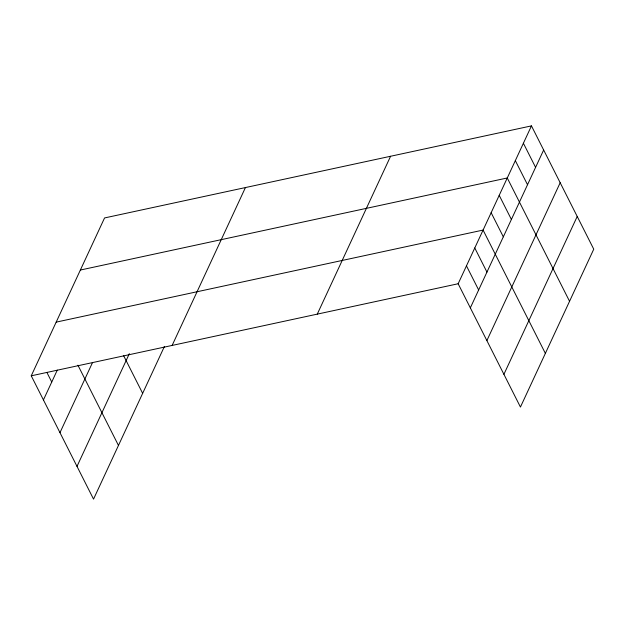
<?xml version="1.0" encoding="UTF-8"?>
<svg xmlns="http://www.w3.org/2000/svg" width="625" height="625" viewBox="0 0 625 625"><rect width="100%" height="100%" fill="white"/><g stroke="black" fill="none" stroke-linecap="round" stroke-linejoin="round"><path stroke-width="0.94" d="M164.422 346.461L93.539 499.117L31.25 375.812L104.555 217.945L531.461 125.883L593.75 249.187L520.445 407.055L458.156 283.75L531.461 125.883M43.43 399.93L57.281 370.109M59.969 432.664L92.555 362.484M77 466.383L129.344 353.664M172.133 345.43L245.438 187.562M317.273 314.133L390.586 156.266M470.336 307.867L543.648 150M486.875 340.602L560.18 182.734M503.906 374.328L577.219 216.453M80.367 270.039L507.273 177.977L569.555 301.281M56.172 322.133L483.078 230.078L545.367 353.383M31.25 375.812L458.156 283.75M523.398 143.25L535.586 167.367M515.336 160.617L527.516 184.734M499.211 195.344L511.391 219.461M491.148 212.711L503.328 236.828M474.773 247.969L486.953 272.086M466.461 265.859L478.648 289.977M123.562 355.555L142.648 393.344M77.93 365.203L118.461 445.438M46.953 372.562L51.742 382.039"/></g></svg>
